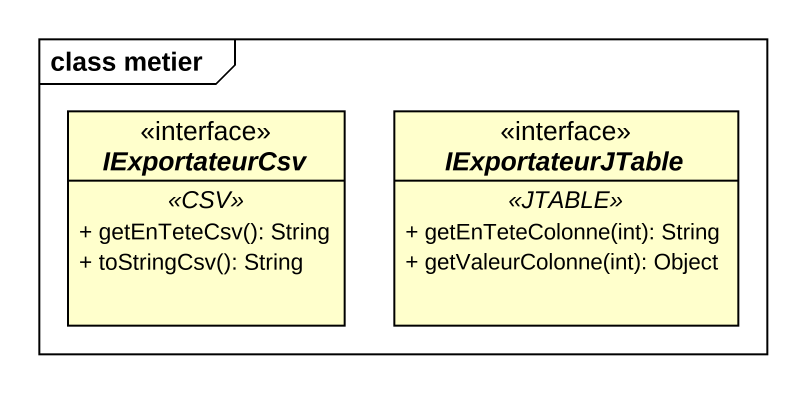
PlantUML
@startuml
mainframe class metier
hide circle
hide empty members
skinparam classAttributeIconSize 0
interface IExportateurCsv {
  .. <<CSV>> ..
  + getEnTeteCsv(): String
  + toStringCsv(): String
}
interface IExportateurJTable {
  .. <<JTABLE>> ..
  + getEnTeteColonne(int): String
  + getValeurColonne(int): Object
}
@enduml
